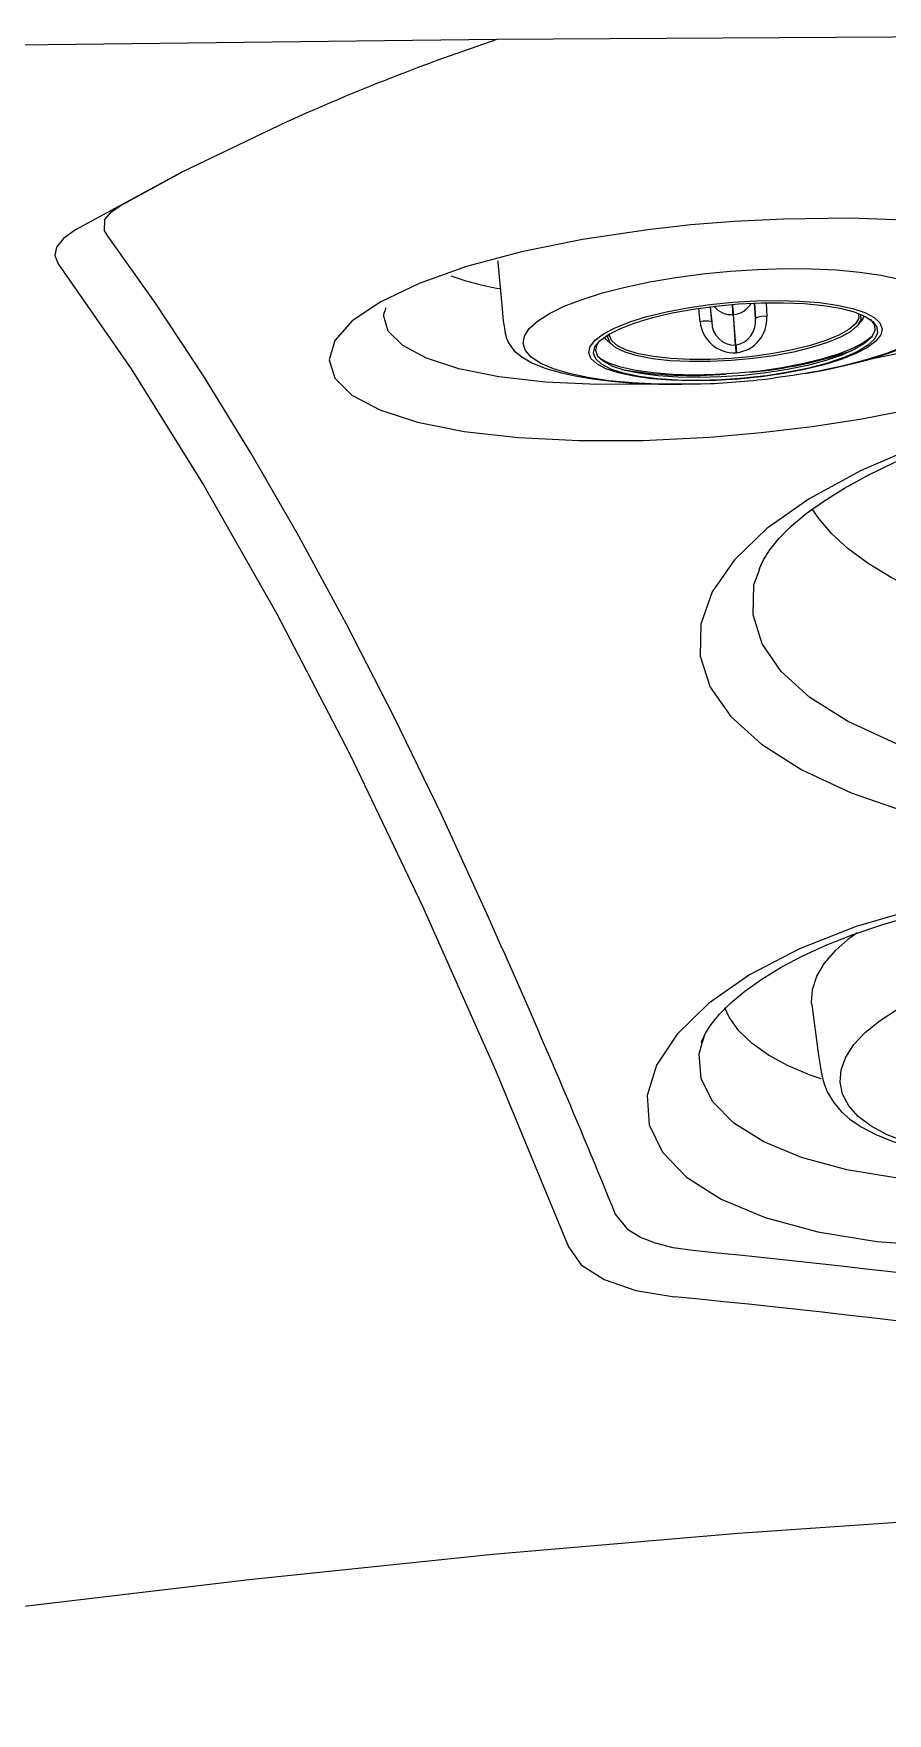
# Model space of a CAD drawing. Extents: x 527 to 611, y 788 to 934.
# Drawn here: x 563.21 to 566.54, y 876.02 to 882.58 of the extents above; entities that cross this region are included whole.
import ezdxf

# ---------------------------------------------------------------- set-up
doc = ezdxf.new("R2010")
doc.units = 0
doc.header["$MEASUREMENT"] = 0
for name, color, linetype in [('1', 4, 'Continuous'), ('BDIM_GREEN', 3, 'Continuous'), ('BDIM_YELLOW', 2, 'Continuous')]:
    doc.layers.add(name, color=color, linetype=linetype)

# ---------------------------------------------------------------- blocks, each defined once
blk = doc.blocks.new('2018 FLAIR')
at = {"layer": '1', "linetype": 'Continuous', "lineweight": 25}
for p, q in [((36.6482, 78.5467), (36.8931, 78.6796)), ((39.1475, 77.1239), (39.1485, 77.1267)), ((39.1485, 77.1267), (39.1551, 77.145)), ((38.9245, 75.2742), (38.9255, 75.2776)), ((38.9255, 75.2776), (38.9342, 75.307))]:
    blk.add_line(p, q, dxfattribs=at)
at = {"layer": '1', "linetype": 'Continuous', "lineweight": 25, "flags": 128}
for points in [[(38.1211, 79.197), (35.4864, 79.1656), (32.8518, 79.1218)], [(46.2967, 79.2136), (42.0985, 79.2204), (38.1211, 79.197)], [(37.2998, 78.875), (36.8875, 78.6769), (36.4744, 78.4529)], [(36.5961, 78.4368), (36.588, 78.4491), (36.5888, 78.493), (36.6153, 78.524), (36.6482, 78.5467)], [(39.0496, 78.4859), (38.8795, 78.4722), (38.7114, 78.4537), (38.4563, 78.4156), (38.2179, 78.3671), (38.0028, 78.3093), (37.8174, 78.2439), (37.6672, 78.1724), (37.5563, 78.0973), (37.4886, 78.0207), (37.4653, 77.9453), (37.4876, 77.8735), (37.5543, 77.8075), (37.6635, 77.7499), (37.8116, 77.702), (37.9941, 77.6655), (38.206, 77.6411), (38.4414, 77.6294), (38.6937, 77.6302), (38.9534, 77.6431), (39.1542, 77.6608), (39.3541, 77.6849), (39.5483, 77.7146), (39.7942, 77.7623)], [(39.7509, 78.4898), (39.5029, 78.4986), (39.2421, 78.4956), (39.0496, 78.4859)], [(36.4744, 78.4529), (36.4273, 78.4198), (36.3999, 78.3861), (36.3928, 78.3525), (36.4063, 78.3197)], [(38.1375, 75.6561), (38.1375, 75.6561), (38.0912, 75.7604), (37.9057, 76.1647), (37.7197, 76.5486), (37.5335, 76.9123), (37.3471, 77.2559), (37.1606, 77.5793), (36.9741, 77.8827), (36.7875, 78.1662), (36.596, 78.4368), (36.596, 78.4368)], [(40.3907, 78.3492), (40.3935, 78.3036), (40.3585, 78.2437), (40.2855, 78.1831), (40.177, 78.1235), (40.0357, 78.0664), (39.8661, 78.0132), (39.6731, 77.9654), (39.5713, 77.9456)], [(36.4063, 78.3197), (36.6912, 77.9093), (36.9762, 77.4536), (37.2613, 76.9519), (37.5464, 76.4042), (37.8313, 75.8097), (38.1162, 75.1677), (38.401, 74.4772)], [(38.7395, 77.8506), (38.7291, 77.85), (38.5129, 77.8487), (38.311, 77.8582), (38.1295, 77.8788), (37.9733, 77.9099), (37.8467, 77.951), (37.7536, 78.0007), (37.6971, 78.0576), (37.6785, 78.1197), (37.688, 78.1497)], [(39.7816, 77.6146), (39.545, 77.5123), (39.3428, 77.4022), (39.1773, 77.2851), (39.05, 77.1628), (38.9632, 77.0378), (38.9188, 76.9123), (38.916, 76.7873), (38.9552, 76.6659), (39.0355, 76.5508), (39.1558, 76.4422), (39.3138, 76.3421), (39.5058, 76.253), (39.7313, 76.1738)], [(39.1473, 77.1272), (39.1478, 77.1291), (39.1639, 77.1639), (39.1882, 77.2023), (39.225, 77.2476), (39.2725, 77.295), (39.331, 77.3439), (39.3994, 77.393), (39.4799, 77.4432), (39.5725, 77.494), (39.6768, 77.5447), (39.7926, 77.5948), (39.9194, 77.6435), (40.0563, 77.6906), (40.2028, 77.7354), (40.3578, 77.7775), (40.5206, 77.8166), (40.69, 77.8523), (40.8651, 77.8844), (41.0223, 77.9094)], [(39.9765, 76.9544), (39.8774, 76.9924), (39.764, 77.0421), (39.6622, 77.0945), (39.5725, 77.1491), (39.4953, 77.2058), (39.431, 77.2643), (39.3799, 77.3244), (39.3544, 77.3632)], [(40.8561, 76.2002), (40.5151, 76.2414), (40.1995, 76.2966), (39.917, 76.3656), (39.6865, 76.4431), (39.4916, 76.5321), (39.3444, 76.6253), (39.2326, 76.7268), (39.1584, 76.8344), (39.1227, 76.9484), (39.1264, 77.0656), (39.1475, 77.1239)], [(39.7688, 75.8002), (39.5256, 75.7293), (39.3039, 75.6422), (39.1093, 75.5405), (38.9484, 75.4284), (38.8261, 75.3094), (38.7454, 75.1879), (38.7092, 75.069), (38.7169, 74.9546), (38.7686, 74.8478), (38.8625, 74.7504), (38.9979, 74.6643), (39.1698, 74.5922), (39.3755, 74.5362), (39.6072, 74.4983), (39.8583, 74.4799)], [(38.9211, 75.2753), (38.9236, 75.2841), (38.9368, 75.3125), (38.9594, 75.3474), (38.9922, 75.3873), (39.036, 75.431), (39.091, 75.477), (39.1568, 75.5239), (39.2328, 75.5705), (39.3181, 75.6154), (39.4117, 75.6581), (39.5144, 75.6987), (39.6257, 75.7367), (39.7444, 75.7713), (39.8689, 75.8019), (39.9975, 75.828), (40.1283, 75.8491), (40.2509, 75.864), (40.2879, 75.8675)], [(41.5785, 75.6198), (41.604, 75.5861), (41.6353, 75.4879), (41.6286, 75.3854), (41.5834, 75.2818), (41.5014, 75.1802), (41.3839, 75.0833), (41.235, 74.9942), (41.058, 74.915), (40.8589, 74.8479), (40.6155, 74.7892), (40.3602, 74.7497), (40.1294, 74.7318), (39.9034, 74.7309), (39.688, 74.7468), (39.4891, 74.7793), (39.3125, 74.8271), (39.1644, 74.8885), (39.0472, 74.9617), (38.9655, 75.0443), (38.9198, 75.135), (38.912, 75.2323), (38.9245, 75.2742)], [(39.3898, 75.1345), (39.3466, 75.1493), (39.2595, 75.1856), (39.1834, 75.2269), (39.1193, 75.2726), (39.0679, 75.3223), (39.0297, 75.3755), (39.012, 75.4121)], [(38.8876, 74.4628), (38.811, 74.4738), (38.7409, 74.4916), (38.683, 74.5145), (38.6355, 74.5432), (38.5854, 74.6048)], [(38.401, 74.4772), (38.4512, 74.4078), (38.5406, 74.3501), (38.6644, 74.3075), (38.8154, 74.2824)], [(50.7505, 73.0213), (49.7654, 73.1433), (48.7726, 73.2501), (47.7731, 73.3404), (46.6504, 73.4206), (45.5225, 73.4783), (44.3913, 73.5127), (43.2583, 73.5234), (42.1254, 73.5104), (40.9944, 73.4737), (40.0275, 73.4237), (39.0643, 73.3571), (38.1059, 73.2745), (37.1534, 73.1765), (36.2077, 73.0642), (35.2699, 72.9386), (34.3408, 72.8014), (33.4214, 72.6539)]]:
    blk.add_lwpolyline(points, dxfattribs=at)
at = {"layer": '1', "linetype": 'Continuous', "lineweight": 25}
for centre, radius, start, end in [((40.9277, 70.8296), 8.8256, 108.54266, 114.27229), ((38.3428, 79.4121), 1.2073, 250.60028, 259.93465), ((5.8841, 61.2923), 35.3071, 22.15085, 24.00535), ((35.2722, 37.3034), 37.3349, 79.66719, 84.44287), ((35.1976, 36.8887), 37.5683, 79.74691, 84.47394)]:
    blk.add_arc(centre, radius, start, end, dxfattribs=at)
at = {"layer": 'BDIM_GREEN', "linetype": 'Continuous', "lineweight": 25}
for p, q in [((38.9555, 78.151), (38.9611, 78.0932)), ((38.9611, 78.0932), (38.9568, 78.153)), ((39.128, 78.167), (39.1323, 78.107)), ((39.0468, 78.1222), (39.045, 78.122)), ((39.045, 78.122), (39.0536, 78.002)), ((39.0554, 78.0022), (39.0468, 78.1222)), ((38.555, 78.0331), (38.5557, 78.043)), ((38.5617, 78.0404), (38.5618, 78.0466)), ((39.5719, 78.0191), (39.552, 78.0103)), ((39.5807, 78.0301), (39.5882, 78.0363)), ((38.5246, 77.9495), (38.533, 77.9446)), ((39.0554, 78.0022), (39.0578, 77.973)), ((38.5645, 77.9297), (38.5435, 77.9352))]:
    blk.add_line(p, q, dxfattribs=at)
at = {"layer": 'BDIM_GREEN', "linetype": 'Continuous', "lineweight": 25, "flags": 128}
for points in [[(39.3265, 77.8918), (39.4006, 77.9052), (39.482, 77.9227), (39.5717, 77.9457), (39.6451, 77.968), (39.7141, 77.9928), (39.7691, 78.0164), (39.8215, 78.0436), (39.8666, 78.0734), (39.8994, 78.1031), (39.9165, 78.1251), (39.9281, 78.1477), (39.9351, 78.1731), (39.9371, 78.1894), (39.9378, 78.2058), (39.9379, 78.2199), (39.9368, 78.2503), (39.9349, 78.2824), (39.9312, 78.3363), (39.9252, 78.4212), (39.922, 78.4651)], [(38.1244, 78.332), (38.1251, 78.325), (38.1418, 78.1441), (38.1466, 78.0976), (38.1507, 78.0683), (38.1543, 78.0493), (38.1594, 78.0301), (38.1675, 78.0109), (38.1878, 77.9822), (38.2185, 77.9563), (38.2586, 77.9335), (38.3129, 77.9118), (38.3737, 77.8941), (38.4274, 77.8821), (38.4952, 77.8705), (38.5689, 77.8613), (38.6541, 77.8543), (38.7526, 77.85), (38.8442, 77.8494), (38.9201, 77.851), (38.9543, 77.8524)], [(38.4806, 77.9736), (38.4859, 77.9977), (38.5053, 78.0223), (38.5382, 78.0469), (38.5837, 78.0708), (38.6409, 78.0935), (38.7082, 78.1143), (38.7841, 78.1328), (38.8666, 78.1486), (38.9537, 78.1612), (39.0433, 78.1703), (39.1332, 78.1757), (39.2211, 78.1773), (39.3049, 78.175), (39.3825, 78.1689), (39.4521, 78.1591), (39.5118, 78.1459), (39.5603, 78.1296), (39.5963, 78.1106), (39.619, 78.0894), (39.6278, 78.0665), (39.6224, 78.0424), (39.603, 78.0178), (39.5702, 77.9932), (39.5246, 77.9693), (39.4674, 77.9467), (39.4001, 77.9258), (39.3243, 77.9073), (39.2417, 77.8915), (39.1546, 77.879), (39.065, 77.8698), (38.9752, 77.8644), (38.8872, 77.8629), (38.8034, 77.8651), (38.7258, 77.8712), (38.6563, 77.881), (38.5965, 77.8942), (38.548, 77.9105), (38.512, 77.9295), (38.4893, 77.9507), (38.4806, 77.9736)], [(38.499, 77.9714), (38.5045, 77.9953), (38.5242, 78.0198), (38.5577, 78.0442), (38.6041, 78.0678), (38.6621, 78.0902), (38.7303, 78.1106), (38.8068, 78.1285), (38.8898, 78.1436), (38.9771, 78.1554), (39.0663, 78.1636), (39.1553, 78.1679), (39.2416, 78.1684), (39.3231, 78.1649), (39.3977, 78.1575), (39.4633, 78.1465), (39.5184, 78.1321), (39.5614, 78.1148), (39.5913, 78.0949), (39.6073, 78.0729), (39.609, 78.0495), (39.5964, 78.0252), (39.5697, 78.0007), (39.5296, 77.9766), (39.4773, 77.9536), (39.414, 77.9321), (39.3413, 77.9129), (39.2613, 77.8963), (39.1759, 77.8828), (39.0873, 77.8728), (38.998, 77.8665), (38.91, 77.8641), (38.8258, 77.8657), (38.7476, 77.8711), (38.6772, 77.8803), (38.6167, 77.893), (38.5675, 77.909), (38.5309, 77.9277), (38.5078, 77.9487), (38.499, 77.9714)], [(39.5793, 78.1043), (39.5815, 78.1024), (39.5972, 78.0808), (39.5989, 78.0578), (39.5864, 78.0339), (39.5601, 78.0099), (39.5208, 77.9862), (39.4693, 77.9635), (39.4071, 77.9424), (39.3357, 77.9235), (39.257, 77.9072), (39.1731, 77.894), (39.0861, 77.8841), (38.9982, 77.878), (38.9118, 77.8756), (38.829, 77.8771), (38.7521, 77.8824), (38.6829, 77.8915), (38.6234, 77.904), (38.5751, 77.9196), (38.5391, 77.938), (38.5164, 77.9587), (38.5077, 77.981), (38.5077, 77.981)], [(39.5423, 78.1235), (39.5437, 78.102), (39.531, 78.0792), (39.5046, 78.0563), (39.465, 78.0338), (39.4136, 78.0124), (39.3516, 77.9928), (39.281, 77.9755), (39.2037, 77.961), (39.122, 77.9497), (39.0382, 77.942), (38.9548, 77.938), (38.874, 77.938), (38.7984, 77.9418), (38.73, 77.9494), (38.6708, 77.9606), (38.6224, 77.975), (38.5864, 77.9922), (38.5637, 78.0118), (38.555, 78.0331), (38.555, 78.0331)], [(39.5357, 78.1261), (39.5359, 78.1084), (39.5235, 78.0859), (39.4974, 78.0632), (39.4585, 78.0411), (39.4077, 78.02), (39.3467, 78.0007), (39.2771, 77.9836), (39.2009, 77.9693), (39.1204, 77.9582), (39.0378, 77.9506), (38.9556, 77.9467), (38.8761, 77.9467), (38.8015, 77.9504), (38.7341, 77.9579), (38.6757, 77.9689), (38.6281, 77.9831), (38.5926, 78.0001), (38.5703, 78.0194), (38.5617, 78.0404), (38.5617, 78.0404)], [(39.5565, 78.1172), (39.552, 78.1056), (39.5355, 78.085)], [(38.5077, 77.981), (38.5131, 78.0046), (38.5223, 78.018)], [(39.5892, 78.0376), (39.5884, 78.0369), (39.5563, 78.0129), (39.5118, 77.9895), (39.456, 77.9674), (39.3903, 77.9471), (39.3163, 77.929), (39.2357, 77.9136), (39.1507, 77.9013), (39.0632, 77.8924), (38.9755, 77.8871), (38.8897, 77.8856), (38.8079, 77.8878), (38.7321, 77.8938), (38.6642, 77.9033), (38.6059, 77.9162), (38.5586, 77.9321), (38.5234, 77.9506), (38.5234, 77.9507)], [(38.5687, 78.0061), (38.5486, 78.0244), (38.5427, 78.0345)], [(39.3528, 75.4257), (39.352, 75.4333), (39.3548, 75.4841), (39.3717, 75.5356), (39.4024, 75.5871), (39.4464, 75.6377), (39.5031, 75.6868), (39.5298, 75.7062)], [(39.4969, 75.0291), (39.473, 75.0739), (39.463, 75.1211), (39.4671, 75.1698), (39.4852, 75.2191), (39.517, 75.2683), (39.562, 75.3165), (39.6194, 75.3629), (39.6882, 75.4067)], [(39.7202, 74.8876), (39.6469, 74.916), (39.5846, 74.9495), (39.5343, 74.9874), (39.4969, 75.0291)], [(39.3528, 75.4257), (39.3556, 75.4044), (39.3751, 75.2553), (39.3802, 75.2173), (39.3847, 75.1872), (39.3891, 75.1618), (39.3945, 75.137), (39.4008, 75.1146), (39.4132, 75.083), (39.4368, 75.0429), (39.4676, 75.0066), (39.5016, 74.9765), (39.5451, 74.9466), (39.6023, 74.9164), (39.6691, 74.8896), (39.7434, 74.8671), (39.8242, 74.8494), (39.9098, 74.8365), (39.9978, 74.8287), (40.0847, 74.8256), (40.157, 74.8263), (40.2171, 74.829), (40.2905, 74.8348), (40.3308, 74.8392)]]:
    blk.add_lwpolyline(points, dxfattribs=at)
at = {"layer": 'BDIM_GREEN', "linetype": 'Continuous', "lineweight": 25}
for centre, radius, start, end in [((38.9373, 78.0112), 0.0854, 73.83877, 104.44087), ((39.049, 78.1062), 0.1336, 185.30926, 272.93646), ((39.053, 78.0939), 0.0919, 180.44116, 270.42481), ((39.0385, 78.0952), 0.0945, 280.30191, 7.20785), ((39.0432, 78.1058), 0.1336, 276.28209, 3.90942), ((39.1687, 78.0309), 0.0844, 84.7023, 115.5675), ((38.9162, 79.7115), 1.715, 274.59775, 274.65806), ((42.0116, 78.2141), 2.9655, 184.10076, 184.66644), ((38.9085, 79.8054), 1.8385, 274.59775, 274.65806), ((38.9659, 79.5726), 1.682, 274.94574, 288.90844), ((38.8868, 79.5047), 1.6208, 260.15499, 274.64799), ((38.8121, 80.9864), 3.1373, 272.28421, 277.24723)]:
    blk.add_arc(centre, radius, start, end, dxfattribs=at)
at = {"layer": 'BDIM_YELLOW', "linetype": 'Continuous', "lineweight": 25}
for p, q in [((38.9161, 78.0938), (38.9105, 78.1455)), ((39.1323, 78.107), (39.1286, 78.1652)), ((39.1738, 78.1669), (39.1765, 78.1149))]:
    blk.add_line(p, q, dxfattribs=at)
at = {"layer": 'BDIM_YELLOW', "linetype": 'Continuous', "lineweight": 25, "flags": 128}
for points in [[(38.2239, 78.0088), (38.2289, 78.0376), (38.248, 78.067), (38.2808, 78.0966), (38.3267, 78.1259), (38.385, 78.1543), (38.4547, 78.1813), (38.5345, 78.2065), (38.6232, 78.2295), (38.7192, 78.2499), (38.8208, 78.2672), (38.9264, 78.2813), (39.034, 78.2919), (39.1419, 78.2988), (39.2483, 78.3018), (39.3512, 78.301), (39.449, 78.2964), (39.5399, 78.2879), (39.6225, 78.2758), (39.6953, 78.2603)], [(39.7143, 77.997), (39.6446, 77.97), (39.5647, 77.9448), (39.4761, 77.9218), (39.3801, 77.9014), (39.2785, 77.8841), (39.2079, 77.8742)], [(38.9372, 77.8516), (38.851, 77.8495), (38.7481, 77.8503), (38.6503, 77.8549), (38.5593, 77.8634), (38.4768, 77.8755), (38.404, 77.891), (38.3423, 77.9096), (38.2927, 77.9311), (38.2561, 77.9551), (38.233, 77.9811), (38.2239, 78.0088)]]:
    blk.add_lwpolyline(points, dxfattribs=at)
at = {"layer": 'BDIM_YELLOW', "linetype": 'Continuous', "lineweight": 25}
for centre, radius, start, end in [((39.0375, 78.2073), 0.0856, 218.02438, 275.03111), ((30.9225, 77.5093), 8.1455, 4.31425, 4.59398), ((30.9242, 77.5094), 8.1456, 4.31425, 4.59399), ((39.0405, 78.2074), 0.0854, 274.2113, 331.34895)]:
    blk.add_arc(centre, radius, start, end, dxfattribs=at)

msp = doc.modelspace()

# ---------------------------------------------------------------- block references
at = {"layer": '1'}
msp.add_blockref('2018 FLAIR', (526.8953, 803.3624), dxfattribs=at)

doc.saveas('drawing.dxf')
